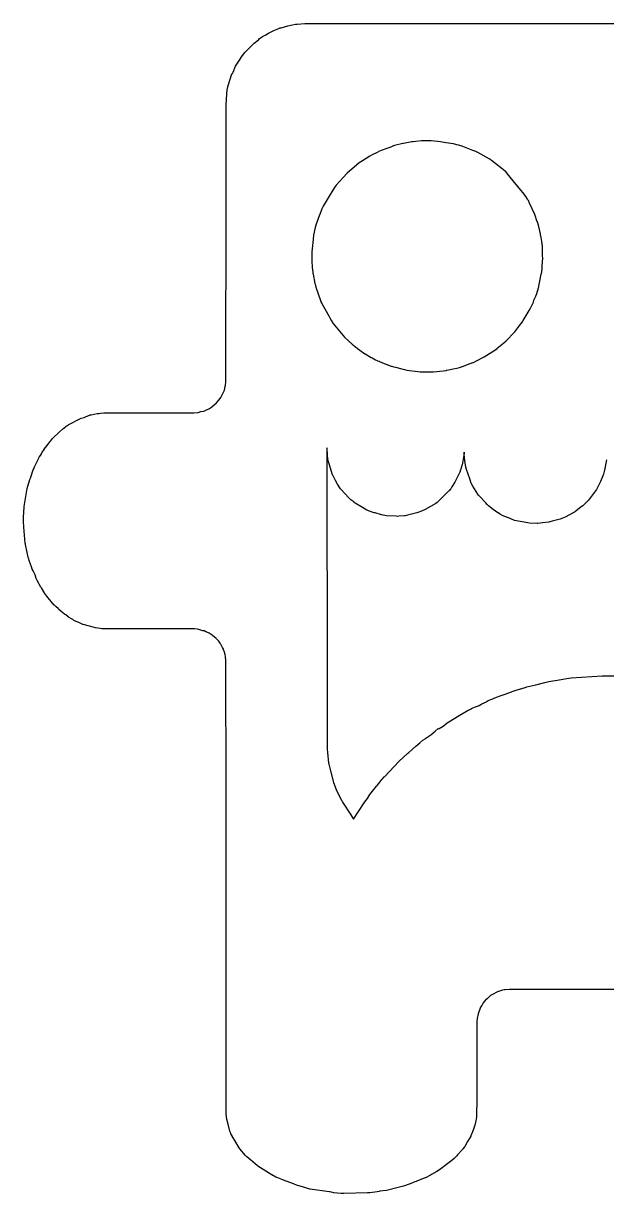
# Model space of a CAD drawing. Extents: x -50.7 to -2.7, y 52 to 99.3.
# Drawn here: x -50.7 to -27.12, y 51.99 to 99.32 of the extents above; entities that cross this region are included whole.
import ezdxf

# ---------------------------------------------------------------- set-up
doc = ezdxf.new("R2010")
doc.units = 0
doc.layers.get('0').update_dxf_attribs({"linetype": 'CONTINUOUS'})

msp = doc.modelspace()

# ---------------------------------------------------------------- linework, layer by layer
at = {"color": 5}
for p, q in [((-40.899345, 98.861245), (-40.794258, 98.917167)), ((-40.794258, 98.917167), (-40.624373, 99.007569)), ((-40.624373, 99.007569), (-40.574943, 99.034378)), ((-40.574943, 99.034378), (-40.571143, 99.035918)), ((-40.571143, 99.035918), (-40.369889, 99.116677)), ((-40.369889, 99.116677), (-40.357499, 99.121697)), ((-40.357499, 99.121697), (-40.357116, 99.121798)), ((-40.357116, 99.121798), (-40.352716, 99.122968)), ((-40.352716, 99.122968), (-40.347416, 99.124378)), ((-40.347416, 99.124378), (-40.322016, 99.132168)), ((-40.322016, 99.132168), (-40.277886, 99.145377)), ((-40.277886, 99.145377), (-40.008795, 99.225923)), ((-40.008795, 99.225923), (-39.818689, 99.262307)), ((-39.818689, 99.262307), (-39.693228, 99.286317)), ((-39.693228, 99.286317), (-39.672588, 99.289907)), ((-39.672588, 99.289907), (-39.632388, 99.293147)), ((-39.632388, 99.293147), (-39.323755, 99.315919)), ((-39.323755, 99.315919), (-39.273435, 99.315966)), ((-39.273435, 99.315966), (-38.940459, 99.316282)), ((-38.940459, 99.316282), (-38.763749, 99.316744)), ((-38.763749, 99.316744), (-38.539543, 99.317066)), ((-38.539543, 99.317066), (-38.339187, 99.317353)), ((-38.339187, 99.317353), (-38.220261, 99.317524)), ((-38.220261, 99.317524), (-34.971298, 99.317524)), ((-34.971298, 99.317524), (-34.461789, 99.317589)), ((-34.461789, 99.317589), (-31.630724, 99.317952)), ((-31.630724, 99.317952), (-30.584389, 99.317969)), ((-30.584389, 99.317969), (-30.262875, 99.317974)), ((-30.262875, 99.317974), (-30.073561, 99.317999)), ((-30.073561, 99.317999), (-29.835409, 99.317999)), ((-29.835409, 99.317999), (-29.516306, 99.317969)), ((-29.516306, 99.317969), (-29.234908, 99.317916)), ((-29.234908, 99.317916), (-28.64569, 99.317913)), ((-28.64569, 99.317913), (-28.402867, 99.317913)), ((-28.402867, 99.317913), (-28.318037, 99.317952)), ((-28.318037, 99.317952), (-27.924486, 99.31797)), ((-27.924486, 99.31797), (-27.521989, 99.317956)), ((-27.521989, 99.317956), (-27.246144, 99.317965)), ((-27.246144, 99.317965), (-26.706992, 99.317965)), ((-41.474872, 98.416171), (-41.450072, 98.442409)), ((-41.450072, 98.442409), (-41.374082, 98.5228)), ((-41.374082, 98.5228), (-41.198783, 98.657646)), ((-41.198783, 98.657646), (-41.184723, 98.669693)), ((-41.184723, 98.669693), (-41.148333, 98.700861)), ((-41.148333, 98.700861), (-41.034916, 98.782651)), ((-41.034916, 98.782651), (-40.899345, 98.861245)), ((-41.962138, 97.834694), (-41.870428, 97.974942)), ((-41.870428, 97.974942), (-41.802978, 98.078094)), ((-41.802978, 98.078094), (-41.736938, 98.160429)), ((-41.736938, 98.160429), (-41.474872, 98.416171)), ((-42.2165, 97.352354), (-42.12358, 97.587812)), ((-42.12358, 97.587812), (-42.122951, 97.589402)), ((-42.122951, 97.589402), (-41.962138, 97.834694)), ((-42.36296, 96.978466), (-42.34849, 97.028274)), ((-42.34849, 97.028274), (-42.26963, 97.272301)), ((-42.26963, 97.272301), (-42.23852, 97.296555)), ((-42.23852, 97.296555), (-42.2165, 97.352354)), ((-42.4683, 96.478362), (-42.45597, 96.627777)), ((-42.45597, 96.627777), (-42.42818, 96.753901)), ((-42.42818, 96.753901), (-42.36296, 96.978466)), ((-42.507129, 96.055028), (-42.491099, 96.221256)), ((-42.491099, 96.221256), (-42.49104, 96.22193)), ((-42.49104, 96.22193), (-42.4683, 96.478362)), ((-42.506963, 96.009757), (-42.507129, 96.055028)), ((-42.505563, 95.619773), (-42.506963, 96.009757)), ((-42.505613, 95.039766), (-42.505563, 95.619773)), ((-42.505946, 91.162368), (-42.505613, 95.039766)), ((-36.237211, 94.180538), (-36.297351, 94.154518)), ((-36.003149, 94.253892), (-36.237211, 94.180538)), ((-35.921639, 94.279437), (-36.003149, 94.253892)), ((-35.817738, 94.332369), (-35.921639, 94.279437)), ((-35.792108, 94.345425), (-35.817738, 94.332369)), ((-35.772588, 94.351475), (-35.792108, 94.345425)), ((-35.737798, 94.366199), (-35.772588, 94.351475)), ((-35.718708, 94.372139), (-35.737798, 94.366199)), ((-35.697788, 94.377289), (-35.718708, 94.372139)), ((-35.364089, 94.461966), (-35.697788, 94.377289)), ((-35.333249, 94.467136), (-35.364089, 94.461966)), ((-34.994727, 94.523948), (-35.333249, 94.467136)), ((-34.940027, 94.533128), (-34.994727, 94.523948)), ((-34.836636, 94.543938), (-34.940027, 94.533128)), ((-34.604713, 94.562391), (-34.836636, 94.543938)), ((-34.598513, 94.562882), (-34.604713, 94.562391)), ((-34.486513, 94.563058), (-34.598513, 94.562882)), ((-34.461313, 94.563198), (-34.486513, 94.563058)), ((-34.208925, 94.564618), (-34.461313, 94.563198)), ((-33.836471, 94.525192), (-34.208925, 94.564618)), ((-33.616742, 94.482359), (-33.836471, 94.525192)), ((-33.308958, 94.446002), (-33.616742, 94.482359)), ((-33.308513, 94.44595), (-33.308958, 94.446002)), ((-33.177343, 94.413896), (-33.308513, 94.44595)), ((-33.091663, 94.387109), (-33.177343, 94.413896)), ((-33.013383, 94.362635), (-33.091663, 94.387109)), ((-32.934763, 94.340461), (-33.013383, 94.362635)), ((-32.522617, 94.178299), (-32.934763, 94.340461)), ((-32.413647, 94.135424), (-32.522617, 94.178299)), ((-36.990148, 93.763973), (-37.118943, 93.676431)), ((-36.690139, 93.950586), (-36.990148, 93.763973)), ((-36.593019, 94.007757), (-36.690139, 93.950586)), ((-36.40006, 94.103536), (-36.593019, 94.007757)), ((-36.297351, 94.154518), (-36.40006, 94.103536)), ((-32.365867, 94.115431), (-32.413647, 94.135424)), ((-32.356467, 94.111481), (-32.365867, 94.115431)), ((-32.319587, 94.094146), (-32.356467, 94.111481)), ((-31.867881, 93.839662), (-32.319587, 94.094146)), ((-31.825321, 93.815684), (-31.867881, 93.839662)), ((-31.825317, 93.815682), (-31.825321, 93.815684)), ((-31.798627, 93.797713), (-31.825317, 93.815682)), ((-31.777987, 93.778979), (-31.798627, 93.797713)), ((-31.222353, 93.348035), (-31.777987, 93.778979)), ((-37.623042, 93.24675), (-37.755365, 93.101206)), ((-37.617642, 93.25256), (-37.623042, 93.24675)), ((-37.605942, 93.265183), (-37.617642, 93.25256)), ((-37.506822, 93.350149), (-37.605942, 93.265183)), ((-37.234018, 93.59038), (-37.506822, 93.350149)), ((-37.118943, 93.676431), (-37.234018, 93.59038)), ((-31.206983, 93.336111), (-31.222353, 93.348035)), ((-31.079415, 93.173201), (-31.206983, 93.336111)), ((-38.056019, 92.770514), (-38.089839, 92.720106)), ((-37.755365, 93.101206), (-38.056019, 92.770514)), ((-31.020545, 93.101192), (-31.079415, 93.173201)), ((-30.583951, 92.567192), (-31.020545, 93.101192)), ((-38.338777, 92.325937), (-38.577675, 91.932364)), ((-38.191458, 92.56864), (-38.338777, 92.325937)), ((-38.089839, 92.720106), (-38.191458, 92.56864)), ((-30.497761, 92.461767), (-30.583951, 92.567192)), ((-30.3877, 92.320741), (-30.497761, 92.461767)), ((-30.31334, 92.203985), (-30.3877, 92.320741)), ((-38.628375, 91.813074), (-38.703335, 91.633578)), ((-38.605735, 91.867294), (-38.628375, 91.813074)), ((-38.591875, 91.899434), (-38.605735, 91.867294)), ((-38.577675, 91.932364), (-38.591875, 91.899434)), ((-30.29863, 92.180883), (-30.31334, 92.203985)), ((-30.28386, 92.162053), (-30.29863, 92.180883)), ((-30.2372, 92.045083), (-30.28386, 92.162053)), ((-30.016728, 91.584971), (-30.2372, 92.045083)), ((-38.744735, 91.534448), (-38.859984, 91.201783)), ((-38.703335, 91.633578), (-38.744735, 91.534448)), ((-29.923208, 91.296522), (-30.016728, 91.584971)), ((-42.506065, 89.766486), (-42.505946, 91.162368)), ((-38.897364, 91.058747), (-38.965124, 90.756451)), ((-38.870254, 91.162503), (-38.897364, 91.058747)), ((-38.859984, 91.201783), (-38.870254, 91.162503)), ((-29.914008, 91.291222), (-29.923208, 91.296522)), ((-29.887128, 91.203812), (-29.914008, 91.291222)), ((-29.877528, 91.162492), (-29.887128, 91.203812)), ((-29.794228, 90.802692), (-29.877528, 91.162492)), ((-38.986884, 90.582911), (-39.026854, 90.198146)), ((-38.965124, 90.756451), (-38.986884, 90.582911)), ((-29.789028, 90.780012), (-29.794228, 90.802692)), ((-29.761258, 90.658619), (-29.789028, 90.780012)), ((-29.740778, 90.496572), (-29.761258, 90.658619)), ((-29.716528, 90.308451), (-29.740778, 90.496572)), ((-39.042575, 90.046761), (-39.04335, 90.007271)), ((-39.04335, 90.007271), (-39.03875, 89.868677)), ((-39.041884, 90.081991), (-39.042575, 90.046761)), ((-39.026854, 90.198146), (-39.041884, 90.081991)), ((-29.715686, 90.297991), (-29.716528, 90.308451)), ((-29.711786, 90.249991), (-29.715686, 90.297991)), ((-29.705386, 89.911929), (-29.711786, 90.249991)), ((-42.509665, 87.284969), (-42.506065, 89.766486)), ((-39.03875, 89.868677), (-39.037879, 89.647125)), ((-39.037879, 89.647125), (-39.026919, 89.510855)), ((-39.026919, 89.510855), (-39.021219, 89.440455)), ((-29.730696, 89.346994), (-29.721496, 89.516412)), ((-29.721496, 89.516412), (-29.703586, 89.817479)), ((-29.703586, 89.817479), (-29.705386, 89.911929)), ((-39.021219, 89.440455), (-38.999999, 89.25639)), ((-38.999999, 89.25639), (-38.994099, 89.2238)), ((-38.994099, 89.2238), (-38.984699, 89.17205)), ((-38.984699, 89.17205), (-38.917069, 88.802305)), ((-29.849511, 88.761651), (-29.765366, 89.171004)), ((-29.765366, 89.171004), (-29.753406, 89.223774)), ((-29.753406, 89.223774), (-29.744706, 89.262244)), ((-29.744706, 89.262244), (-29.732096, 89.338394)), ((-29.732096, 89.338394), (-29.730696, 89.346994)), ((-38.917069, 88.802305), (-38.909569, 88.768945)), ((-38.909569, 88.768945), (-38.873269, 88.645629)), ((-38.873269, 88.645629), (-38.70053, 88.146598)), ((-29.919361, 88.484523), (-29.892901, 88.563063)), ((-29.892901, 88.563063), (-29.884101, 88.593293)), ((-29.884101, 88.593293), (-29.880301, 88.606263)), ((-29.880301, 88.606263), (-29.877401, 88.616163)), ((-29.877401, 88.616163), (-29.849511, 88.761651)), ((-38.70053, 88.146598), (-38.67415, 88.066958)), ((-38.67415, 88.066958), (-38.67025, 88.059158)), ((-38.67025, 88.059158), (-38.63366, 87.985728)), ((-30.116151, 87.96445), (-30.081481, 88.04269)), ((-30.081481, 88.04269), (-30.058471, 88.12281)), ((-30.058471, 88.12281), (-30.018391, 88.20825)), ((-30.018391, 88.20825), (-29.982781, 88.29141)), ((-29.982781, 88.29141), (-29.947361, 88.397303)), ((-29.947361, 88.397303), (-29.919361, 88.484523)), ((-38.63366, 87.985728), (-38.338736, 87.461833)), ((-30.447524, 87.3679), (-30.244811, 87.702282)), ((-30.244811, 87.702282), (-30.196851, 87.800012)), ((-30.196851, 87.800012), (-30.116151, 87.96445)), ((-42.512465, 85.346269), (-42.509665, 87.284969)), ((-38.338736, 87.461833), (-38.307796, 87.406873)), ((-38.307796, 87.406873), (-38.240956, 87.285078)), ((-38.240956, 87.285078), (-38.204446, 87.218538)), ((-38.204446, 87.218538), (-38.203819, 87.217438)), ((-38.203819, 87.217438), (-38.197419, 87.208138)), ((-38.197419, 87.208138), (-38.196319, 87.206538)), ((-38.196319, 87.206538), (-38.188019, 87.196838)), ((-38.188019, 87.196838), (-37.713173, 86.625545)), ((-30.830418, 86.846987), (-30.583954, 87.1658)), ((-30.583954, 87.1658), (-30.570444, 87.18328)), ((-30.570444, 87.18328), (-30.526094, 87.2499)), ((-30.526094, 87.2499), (-30.502624, 87.28515)), ((-30.502624, 87.28515), (-30.489324, 87.30512)), ((-30.489324, 87.30512), (-30.447524, 87.3679)), ((-37.713173, 86.625545), (-37.706773, 86.619845)), ((-37.706773, 86.619845), (-37.685253, 86.600615)), ((-31.153419, 86.510049), (-30.870778, 86.804927)), ((-30.870778, 86.804927), (-30.834018, 86.842387)), ((-30.834018, 86.842387), (-30.830418, 86.846987)), ((-37.685253, 86.600615), (-37.401407, 86.348035)), ((-37.401407, 86.348035), (-37.209571, 86.181211)), ((-37.209571, 86.181211), (-37.189811, 86.167091)), ((-37.189811, 86.167091), (-37.091661, 86.096951)), ((-31.640309, 86.107972), (-31.547349, 86.174182)), ((-31.547349, 86.174182), (-31.542549, 86.177582)), ((-31.542549, 86.177582), (-31.274009, 86.397959)), ((-31.274009, 86.397959), (-31.260729, 86.410299)), ((-31.260729, 86.410299), (-31.199269, 86.467429)), ((-31.199269, 86.467429), (-31.153419, 86.510049)), ((-37.091661, 86.096951), (-36.945161, 85.99318)), ((-36.945161, 85.99318), (-36.891841, 85.95892)), ((-36.891841, 85.95892), (-36.879561, 85.95102)), ((-36.879561, 85.95102), (-36.644755, 85.813165)), ((-36.644755, 85.813165), (-36.640855, 85.810865)), ((-36.640855, 85.810865), (-36.596195, 85.787705)), ((-36.596195, 85.787705), (-36.45795, 85.716015)), ((-36.45795, 85.716015), (-36.40007, 85.685915)), ((-36.40007, 85.685915), (-36.3842, 85.677615)), ((-36.3842, 85.677615), (-36.383506, 85.677255)), ((-36.383506, 85.677255), (-36.330596, 85.655445)), ((-32.413058, 85.654563), (-32.07069, 85.838937)), ((-32.07069, 85.838937), (-31.640309, 86.107972)), ((-42.513209, 84.830776), (-42.512465, 85.346269)), ((-36.330596, 85.655445), (-36.180625, 85.596455)), ((-36.180625, 85.596455), (-35.829624, 85.458396)), ((-35.829624, 85.458396), (-35.809314, 85.450396)), ((-35.809314, 85.450396), (-35.741784, 85.435636)), ((-35.741784, 85.435636), (-35.661044, 85.414736)), ((-35.661044, 85.414736), (-35.397105, 85.346396)), ((-35.397105, 85.346396), (-35.286521, 85.317766)), ((-35.286521, 85.317766), (-35.198041, 85.295326)), ((-35.198041, 85.295326), (-34.750033, 85.238706)), ((-34.750033, 85.238706), (-34.656023, 85.229606)), ((-34.656023, 85.229606), (-34.46137, 85.228306)), ((-34.46137, 85.228306), (-34.280881, 85.227106)), ((-34.280881, 85.227106), (-34.207521, 85.225706)), ((-34.207521, 85.225706), (-34.191861, 85.226558)), ((-34.191861, 85.226558), (-34.122841, 85.230258)), ((-34.122841, 85.230258), (-33.726398, 85.273248)), ((-33.726398, 85.273248), (-33.601976, 85.285648)), ((-33.601976, 85.285648), (-33.590096, 85.288048)), ((-33.590096, 85.288048), (-33.578156, 85.290448)), ((-33.578156, 85.290448), (-33.516376, 85.302818)), ((-33.516376, 85.302818), (-33.320448, 85.346458)), ((-33.320448, 85.346458), (-33.169261, 85.380128)), ((-33.169261, 85.380128), (-33.067594, 85.406948)), ((-33.067594, 85.406948), (-32.951758, 85.445508)), ((-32.951758, 85.445508), (-32.63117, 85.560443)), ((-32.63117, 85.560443), (-32.522668, 85.604203)), ((-32.522668, 85.604203), (-32.506908, 85.610603)), ((-32.506908, 85.610603), (-32.413058, 85.654563)), ((-42.527069, 84.680767), (-42.513209, 84.830776)), ((-42.712489, 84.192497), (-42.648929, 84.329116)), ((-42.648929, 84.329116), (-42.574439, 84.489659)), ((-42.574439, 84.489659), (-42.537089, 84.628147)), ((-42.537089, 84.628147), (-42.527069, 84.680767)), ((-43.177672, 83.747842), (-43.140382, 83.773842)), ((-43.140382, 83.773842), (-43.063782, 83.827242)), ((-43.063782, 83.827242), (-42.901399, 83.964337)), ((-42.901399, 83.964337), (-42.885589, 83.977677)), ((-42.885589, 83.977677), (-42.826849, 84.053547)), ((-42.826849, 84.053547), (-42.747679, 84.148307)), ((-42.747679, 84.148307), (-42.712489, 84.192497)), ((-48.858868, 83.091689), (-48.38702, 83.342028)), ((-48.38702, 83.342028), (-48.3659, 83.357288)), ((-48.3659, 83.357288), (-48.245717, 83.385328)), ((-48.245717, 83.385328), (-48.189237, 83.407518)), ((-48.189237, 83.407518), (-48.03264, 83.469038)), ((-48.03264, 83.469038), (-48.02634, 83.471538)), ((-48.02634, 83.471538), (-48.00873, 83.478438)), ((-48.00873, 83.478438), (-47.99425, 83.484138)), ((-47.99425, 83.484138), (-47.96038, 83.492238)), ((-47.96038, 83.492238), (-47.711163, 83.540138)), ((-47.711163, 83.540138), (-47.650113, 83.548438)), ((-47.650113, 83.548438), (-47.585323, 83.553038)), ((-47.585323, 83.553038), (-47.450885, 83.562538)), ((-47.450885, 83.562538), (-47.412655, 83.562596)), ((-47.412655, 83.562596), (-47.333735, 83.562714)), ((-47.333735, 83.562714), (-46.093973, 83.564614)), ((-46.093973, 83.564614), (-46.070353, 83.56465)), ((-46.070353, 83.56465), (-44.155277, 83.56645)), ((-44.155277, 83.56645), (-44.104337, 83.566496)), ((-44.104337, 83.566496), (-43.812308, 83.566507)), ((-43.812308, 83.566507), (-43.630429, 83.586477)), ((-43.630429, 83.586477), (-43.519247, 83.620617)), ((-43.519247, 83.620617), (-43.416854, 83.639427)), ((-43.416854, 83.639427), (-43.413854, 83.639982)), ((-43.413854, 83.639982), (-43.405454, 83.641482)), ((-43.405454, 83.641482), (-43.381554, 83.651382)), ((-43.381554, 83.651382), (-43.177672, 83.747842)), ((-49.241069, 82.799969), (-49.115735, 82.912933)), ((-49.115735, 82.912933), (-48.979778, 83.015489)), ((-48.979778, 83.015489), (-48.950898, 83.037269)), ((-48.950898, 83.037269), (-48.946198, 83.038969)), ((-48.946198, 83.038969), (-48.905398, 83.067489)), ((-48.905398, 83.067489), (-48.880618, 83.080379)), ((-48.880618, 83.080379), (-48.858868, 83.091689)), ((-49.739502, 82.250513), (-49.628779, 82.399765)), ((-49.628779, 82.399765), (-49.604449, 82.428605)), ((-49.604449, 82.428605), (-49.520899, 82.527635)), ((-49.520899, 82.527635), (-49.241069, 82.799969)), ((-50.009705, 81.848982), (-49.971335, 81.911832)), ((-49.971335, 81.911832), (-49.949915, 81.946912)), ((-49.949915, 81.946912), (-49.862665, 82.089838)), ((-49.862665, 82.089838), (-49.854065, 82.101088)), ((-49.854065, 82.101088), (-49.739502, 82.250513)), ((-38.422915, 82.101169), (-38.427715, 82.158709)), ((-38.427715, 82.158709), (-38.427715, 82.154609)), ((-38.427715, 82.154609), (-38.427655, 81.84999)), ((-38.385295, 81.678724), (-38.422915, 82.101169)), ((-32.883148, 81.942054), (-32.897878, 81.850044)), ((-32.882662, 81.945054), (-32.883148, 81.942054)), ((-32.881769, 81.950654), (-32.882662, 81.945054)), ((-32.877069, 81.979834), (-32.881769, 81.950654)), ((-32.874769, 81.868456), (-32.877069, 81.979834)), ((-50.251545, 81.385683), (-50.210825, 81.468753)), ((-50.210825, 81.468753), (-50.196935, 81.497103)), ((-50.196935, 81.497103), (-50.094585, 81.707722)), ((-50.094585, 81.707722), (-50.089285, 81.716722)), ((-50.089285, 81.716722), (-50.056335, 81.772592)), ((-50.056335, 81.772592), (-50.009705, 81.848982)), ((-38.427578, 81.45877), (-38.427656, 81.40558)), ((-38.427656, 81.40558), (-38.427538, 81.251221)), ((-38.427655, 81.84999), (-38.42758, 81.46906)), ((-38.42758, 81.46906), (-38.427578, 81.45877)), ((-38.362585, 81.586834), (-38.385295, 81.678724)), ((-38.339165, 81.510864), (-38.362585, 81.586834)), ((-38.326285, 81.469084), (-38.339165, 81.510864)), ((-38.212882, 81.101221), (-38.326285, 81.469084)), ((-32.969168, 81.433023), (-33.012238, 81.292935)), ((-32.959968, 81.462533), (-32.969168, 81.433023)), ((-32.958868, 81.469133), (-32.959968, 81.462533)), ((-32.897878, 81.850044), (-32.958868, 81.469133)), ((-32.87458, 81.859356), (-32.874769, 81.868456)), ((-32.86858, 81.795646), (-32.87458, 81.859356)), ((-32.85371, 81.62086), (-32.86858, 81.795646)), ((-32.853535, 81.61876), (-32.85371, 81.62086)), ((-32.853102, 81.61366), (-32.853535, 81.61876)), ((-32.828832, 81.469058), (-32.853102, 81.61366)), ((-32.812532, 81.371908), (-32.828832, 81.469058)), ((-27.165842, 81.45801), (-27.208552, 81.255875)), ((-27.163542, 81.46898), (-27.165842, 81.45801)), ((-27.120612, 81.672135), (-27.163542, 81.46898)), ((-50.417658, 80.922316), (-50.299885, 81.268063)), ((-50.299885, 81.268063), (-50.283205, 81.308653)), ((-50.283205, 81.308653), (-50.251545, 81.385683)), ((-38.427538, 81.251221), (-38.426238, 79.530355)), ((-38.197872, 81.060011), (-38.212882, 81.101221)), ((-38.194172, 81.052611), (-38.197872, 81.060011)), ((-38.171282, 81.006551), (-38.194172, 81.052611)), ((-38.164382, 80.993271), (-38.171282, 81.006551)), ((-38.080902, 80.834125), (-38.164382, 80.993271)), ((-33.057578, 81.164581), (-33.252011, 80.759351)), ((-33.021538, 81.264905), (-33.057578, 81.164581)), ((-33.012238, 81.292935), (-33.021538, 81.264905)), ((-32.780592, 81.280058), (-32.812532, 81.371908)), ((-32.651174, 80.90162), (-32.780592, 81.280058)), ((-27.266572, 81.026526), (-27.372502, 80.790955)), ((-27.249242, 81.091556), (-27.266572, 81.026526)), ((-27.208552, 81.255875), (-27.249242, 81.091556)), ((-50.569508, 80.347669), (-50.546348, 80.504645)), ((-50.546348, 80.504645), (-50.517168, 80.603745)), ((-50.517168, 80.603745), (-50.504368, 80.647205)), ((-50.504368, 80.647205), (-50.436128, 80.868096)), ((-50.436128, 80.868096), (-50.417658, 80.922316)), ((-38.004132, 80.686018), (-38.080902, 80.834125)), ((-37.901661, 80.53475), (-38.004132, 80.686018)), ((-37.875521, 80.49973), (-37.901661, 80.53475)), ((-37.872821, 80.49613), (-37.875521, 80.49973)), ((-37.839191, 80.45507), (-37.872821, 80.49613)), ((-37.73699, 80.330289), (-37.839191, 80.45507)), ((-33.429955, 80.488452), (-33.464085, 80.446742)), ((-33.423055, 80.499812), (-33.429955, 80.488452)), ((-33.379425, 80.571542), (-33.423055, 80.499812)), ((-33.252011, 80.759351), (-33.379425, 80.571542)), ((-32.590304, 80.726528), (-32.651174, 80.90162)), ((-32.578864, 80.699898), (-32.590304, 80.726528)), ((-32.578165, 80.698298), (-32.578864, 80.699898)), ((-32.523055, 80.608798), (-32.578165, 80.698298)), ((-32.320105, 80.279211), (-32.523055, 80.608798)), ((-27.522572, 80.474067), (-27.851527, 80.034357)), ((-27.510472, 80.499627), (-27.522572, 80.474067)), ((-27.372502, 80.790955), (-27.510472, 80.499627)), ((-50.666348, 79.774864), (-50.582408, 80.271359)), ((-50.582408, 80.271359), (-50.569508, 80.347669)), ((-37.509858, 80.098732), (-37.73699, 80.330289)), ((-37.465408, 80.056272), (-37.509858, 80.098732)), ((-37.343659, 79.964022), (-37.465408, 80.056272)), ((-33.513075, 80.398162), (-33.975081, 79.945005)), ((-33.488285, 80.417092), (-33.513075, 80.398162)), ((-33.465985, 80.444342), (-33.488285, 80.417092)), ((-33.464085, 80.446742), (-33.465985, 80.444342)), ((-32.296015, 80.244391), (-32.320105, 80.279211)), ((-32.282885, 80.225421), (-32.296015, 80.244391)), ((-32.274285, 80.212921), (-32.282885, 80.225421)), ((-32.005512, 79.925327), (-32.274285, 80.212921)), ((-27.851527, 80.034357), (-28.01167, 79.874214)), ((-50.693448, 79.371266), (-50.682788, 79.530046)), ((-50.682788, 79.530046), (-50.666348, 79.774864)), ((-38.426238, 79.530355), (-38.426225, 79.514695)), ((-38.426225, 79.514695), (-38.425937, 79.139689)), ((-37.321529, 79.942092), (-37.343659, 79.964022)), ((-37.305219, 79.930212), (-37.321529, 79.942092)), ((-37.282599, 79.913732), (-37.305219, 79.930212)), ((-37.057859, 79.782833), (-37.282599, 79.913732)), ((-36.810812, 79.638941), (-37.057859, 79.782833)), ((-36.768692, 79.616091), (-36.810812, 79.638941)), ((-36.768148, 79.615877), (-36.768692, 79.616091)), ((-36.672848, 79.578367), (-36.768148, 79.615877)), ((-36.599718, 79.549587), (-36.672848, 79.578367)), ((-36.520578, 79.530417), (-36.599718, 79.549587)), ((-36.475798, 79.519567), (-36.520578, 79.530417)), ((-36.219994, 79.443237), (-36.475798, 79.519567)), ((-34.794228, 79.530434), (-35.166883, 79.427876)), ((-34.665208, 79.565944), (-34.794228, 79.530434)), ((-34.483525, 79.642284), (-34.665208, 79.565944)), ((-34.461755, 79.654134), (-34.483525, 79.642284)), ((-34.238619, 79.775619), (-34.461755, 79.654134)), ((-34.022991, 79.906725), (-34.238619, 79.775619)), ((-33.975081, 79.945005), (-34.022991, 79.906725)), ((-31.946372, 79.856987), (-32.005512, 79.925327)), ((-31.904312, 79.817377), (-31.946372, 79.856987)), ((-31.900112, 79.813377), (-31.904312, 79.817377)), ((-31.711481, 79.65946), (-31.900112, 79.813377)), ((-31.707881, 79.65706), (-31.711481, 79.65946)), ((-31.517846, 79.53037), (-31.707881, 79.65706)), ((-31.506936, 79.52307), (-31.517846, 79.53037)), ((-31.453836, 79.48949), (-31.506936, 79.52307)), ((-28.473309, 79.529902), (-28.80053, 79.356147)), ((-28.472447, 79.530316), (-28.473309, 79.529902)), ((-28.419337, 79.555796), (-28.472447, 79.530316)), ((-28.414537, 79.558096), (-28.419337, 79.555796)), ((-28.409537, 79.561796), (-28.414537, 79.558096)), ((-28.362677, 79.596816), (-28.409537, 79.561796)), ((-28.14459, 79.766184), (-28.362677, 79.596816)), ((-28.08388, 79.808614), (-28.14459, 79.766184)), ((-28.01167, 79.874214), (-28.08388, 79.808614)), ((-50.698948, 79.221364), (-50.693448, 79.371266)), ((-50.695748, 79.181614), (-50.698948, 79.221364)), ((-50.676438, 78.943081), (-50.695748, 79.181614)), ((-38.425937, 79.139689), (-38.4259, 79.091639)), ((-38.4259, 79.091639), (-38.425635, 78.746769)), ((-36.212594, 79.441037), (-36.219994, 79.443237)), ((-36.153384, 79.430327), (-36.212594, 79.441037)), ((-36.014444, 79.405197), (-36.153384, 79.430327)), ((-36.012744, 79.405116), (-36.014444, 79.405197)), ((-35.629695, 79.387216), (-36.012744, 79.405116)), ((-35.570835, 79.382416), (-35.629695, 79.387216)), ((-35.526835, 79.385516), (-35.570835, 79.382416)), ((-35.290033, 79.405596), (-35.526835, 79.385516)), ((-35.258163, 79.408796), (-35.290033, 79.405596)), ((-35.166883, 79.427876), (-35.258163, 79.408796)), ((-31.452236, 79.488491), (-31.453836, 79.48949)), ((-31.324222, 79.419411), (-31.452236, 79.488491)), ((-31.281052, 79.396111), (-31.324222, 79.419411)), ((-31.276352, 79.394211), (-31.281052, 79.396111)), ((-31.08788, 79.318841), (-31.276352, 79.394211)), ((-30.871825, 79.226921), (-31.08788, 79.318841)), ((-30.841915, 79.219321), (-30.871825, 79.226921)), ((-30.31059, 79.113867), (-30.841915, 79.219321)), ((-30.189154, 79.098177), (-30.31059, 79.113867)), ((-29.926129, 79.106777), (-30.189154, 79.098177)), ((-29.917129, 79.092197), (-29.926129, 79.106777)), ((-29.805955, 79.101497), (-29.917129, 79.092197)), ((-29.708345, 79.113917), (-29.805955, 79.101497)), ((-29.453261, 79.146357), (-29.708345, 79.113917)), ((-29.321155, 79.187817), (-29.453261, 79.146357)), ((-29.05566, 79.250467), (-29.321155, 79.187817)), ((-28.99696, 79.264317), (-29.05566, 79.250467)), ((-28.80053, 79.356147), (-28.99696, 79.264317)), ((-50.622958, 78.297026), (-50.676438, 78.943081)), ((-38.425635, 78.746769), (-38.423235, 75.652953)), ((-50.619658, 78.257126), (-50.622958, 78.297026)), ((-50.619559, 78.255926), (-50.619658, 78.257126)), ((-50.616859, 78.244186), (-50.619559, 78.255926)), ((-50.545779, 77.921393), (-50.616859, 78.244186)), ((-50.505099, 77.732838), (-50.545779, 77.921393)), ((-50.500699, 77.718378), (-50.505099, 77.732838)), ((-50.484679, 77.665158), (-50.500699, 77.718378)), ((-50.462459, 77.591328), (-50.484679, 77.665158)), ((-50.453959, 77.563188), (-50.462459, 77.591328)), ((-50.370489, 77.345709), (-50.453959, 77.563188)), ((-50.343209, 77.246309), (-50.370489, 77.345709)), ((-50.304919, 77.174889), (-50.343209, 77.246309)), ((-50.223449, 77.022927), (-50.304919, 77.174889)), ((-50.179209, 76.862495), (-50.223449, 77.022927)), ((-50.144599, 76.789185), (-50.179209, 76.862495)), ((-49.9891, 76.524885), (-50.144599, 76.789185)), ((-49.97127, 76.496715), (-49.9891, 76.524885)), ((-49.827199, 76.269058), (-49.97127, 76.496715)), ((-49.751359, 76.149221), (-49.827199, 76.269058)), ((-49.696849, 76.084841), (-49.751359, 76.149221)), ((-49.452702, 75.79516), (-49.696849, 76.084841)), ((-49.446902, 75.78966), (-49.452702, 75.79516)), ((-49.372812, 75.71913), (-49.446902, 75.78966)), ((-49.299782, 75.65265), (-49.372812, 75.71913)), ((-49.279062, 75.63379), (-49.299782, 75.65265)), ((-49.177262, 75.54113), (-49.279062, 75.63379)), ((-49.037869, 75.42939), (-49.177262, 75.54113)), ((-48.988279, 75.39338), (-49.037869, 75.42939)), ((-48.876165, 75.31196), (-48.988279, 75.39338)), ((-48.727145, 75.22194), (-48.876165, 75.31196)), ((-38.423235, 75.652953), (-38.421735, 73.714254)), ((-48.706105, 75.20812), (-48.727145, 75.22194)), ((-48.703205, 75.20622), (-48.706105, 75.20812)), ((-48.655425, 75.17485), (-48.703205, 75.20622)), ((-48.502848, 75.10643), (-48.655425, 75.17485)), ((-48.453218, 75.08418), (-48.502848, 75.10643)), ((-48.382488, 75.04951), (-48.453218, 75.08418)), ((-48.301458, 75.00979), (-48.382488, 75.04951)), ((-48.288828, 75.00579), (-48.301458, 75.00979)), ((-48.032617, 74.9368), (-48.288828, 75.00579)), ((-47.789051, 74.87122), (-48.032617, 74.9368)), ((-47.600096, 74.85083), (-47.789051, 74.87122)), ((-47.525026, 74.83838), (-47.600096, 74.85083)), ((-47.457086, 74.83538), (-47.525026, 74.83838)), ((-47.455186, 74.835295), (-47.457086, 74.83538)), ((-47.426766, 74.835332), (-47.455186, 74.835295)), ((-46.935254, 74.83597), (-47.426766, 74.835332)), ((-46.731537, 74.83417), (-46.935254, 74.83597)), ((-46.707887, 74.833967), (-46.731537, 74.83417)), ((-46.09393, 74.833115), (-46.707887, 74.833967)), ((-45.933089, 74.832891), (-46.09393, 74.833115)), ((-44.39954, 74.830391), (-45.933089, 74.832891)), ((-44.15523, 74.829739), (-44.39954, 74.830391)), ((-43.785684, 74.828754), (-44.15523, 74.829739)), ((-43.676886, 74.817314), (-43.785684, 74.828754)), ((-43.609086, 74.810214), (-43.676886, 74.817314)), ((-43.603786, 74.80966), (-43.609086, 74.810214)), ((-43.438636, 74.75699), (-43.603786, 74.80966)), ((-43.397356, 74.74999), (-43.438636, 74.75699)), ((-43.319106, 74.71883), (-43.397356, 74.74999)), ((-43.291016, 74.70765), (-43.319106, 74.71883)), ((-43.277246, 74.70065), (-43.291016, 74.70765)), ((-43.181866, 74.65214), (-43.277246, 74.70065)), ((-43.103806, 74.60687), (-43.181866, 74.65214)), ((-42.915922, 74.456064), (-43.103806, 74.60687)), ((-42.908922, 74.450264), (-42.915922, 74.456064)), ((-42.890302, 74.426464), (-42.908922, 74.450264)), ((-42.885402, 74.424764), (-42.890302, 74.426464)), ((-42.800912, 74.329094), (-42.885402, 74.424764)), ((-42.748992, 74.255584), (-42.800912, 74.329094)), ((-42.715362, 74.202744), (-42.748992, 74.255584)), ((-42.706562, 74.188874), (-42.715362, 74.202744)), ((-42.659022, 74.112074), (-42.706562, 74.188874)), ((-42.645442, 74.083254), (-42.659022, 74.112074)), ((-42.613642, 74.015754), (-42.645442, 74.083254)), ((-42.602952, 73.988404), (-42.613642, 74.015754)), ((-42.585002, 73.931394), (-42.602952, 73.988404)), ((-42.544062, 73.801316), (-42.585002, 73.931394)), ((-42.532272, 73.713856), (-42.544062, 73.801316)), ((-42.522672, 73.642356), (-42.532272, 73.713856)), ((-42.515272, 73.602316), (-42.522672, 73.642356)), ((-42.513772, 73.594016), (-42.515272, 73.602316)), ((-42.509872, 73.557516), (-42.513772, 73.594016)), ((-42.50894, 71.775194), (-42.509872, 73.557516)), ((-38.421735, 73.714254), (-38.420235, 71.775554)), ((-28.557158, 72.846222), (-27.301186, 72.935682)), ((-27.301186, 72.935682), (-27.298386, 72.935879)), ((-27.298386, 72.935879), (-26.706905, 72.926779)), ((-30.602782, 72.40156), (-30.584362, 72.40746)), ((-30.584362, 72.40746), (-30.37215, 72.4754)), ((-30.37215, 72.4754), (-30.33967, 72.4858)), ((-30.33967, 72.4858), (-29.984665, 72.56924)), ((-29.984665, 72.56924), (-29.615016, 72.65876)), ((-29.615016, 72.65876), (-29.451352, 72.6984)), ((-29.451352, 72.6984), (-29.289213, 72.72826)), ((-29.289213, 72.72826), (-29.193683, 72.7447)), ((-29.193683, 72.7447), (-28.645668, 72.839)), ((-28.645668, 72.839), (-28.643768, 72.839322)), ((-28.643768, 72.839322), (-28.557158, 72.846222)), ((-31.907353, 71.929379), (-31.755073, 71.993369)), ((-31.755073, 71.993369), (-31.569363, 72.066629)), ((-31.569363, 72.066629), (-31.428719, 72.122109)), ((-31.428719, 72.122109), (-31.22355, 72.190509)), ((-31.22355, 72.190509), (-30.899978, 72.30642)), ((-30.899978, 72.30642), (-30.816668, 72.33626)), ((-30.816668, 72.33626), (-30.602782, 72.40156)), ((-42.507983, 69.944045), (-42.50894, 71.775194)), ((-38.420235, 71.775554), (-38.418835, 69.972422)), ((-33.145417, 71.293141), (-32.71226, 71.541726)), ((-32.71226, 71.541726), (-32.70197, 71.547626)), ((-32.70197, 71.547626), (-32.62731, 71.587116)), ((-32.62731, 71.587116), (-32.58243, 71.611096)), ((-32.58243, 71.611096), (-32.52306, 71.635966)), ((-32.52306, 71.635966), (-32.277874, 71.738669)), ((-32.277874, 71.738669), (-32.204814, 71.775349)), ((-32.204814, 71.775349), (-32.163084, 71.796299)), ((-32.163084, 71.796299), (-31.977583, 71.880289)), ((-31.977583, 71.880289), (-31.945983, 71.902369)), ((-31.945983, 71.902369), (-31.907353, 71.929379)), ((-33.729885, 70.898323), (-33.570325, 71.026755)), ((-33.570325, 71.026755), (-33.432434, 71.119705)), ((-33.432434, 71.119705), (-33.145417, 71.293141)), ((-34.422803, 70.417223), (-34.228027, 70.547375)), ((-34.228027, 70.547375), (-34.047111, 70.696472)), ((-34.047111, 70.696472), (-33.936598, 70.796713)), ((-33.936598, 70.796713), (-33.932598, 70.790813)), ((-33.932598, 70.790813), (-33.927098, 70.782813)), ((-33.927098, 70.782813), (-33.887518, 70.805993)), ((-33.887518, 70.805993), (-33.729885, 70.898323)), ((-35.122482, 69.836714), (-34.835017, 70.084626)), ((-34.835017, 70.084626), (-34.674692, 70.229379)), ((-34.674692, 70.229379), (-34.546403, 70.334993)), ((-34.546403, 70.334993), (-34.461803, 70.391273)), ((-34.461803, 70.391273), (-34.422803, 70.417223)), ((-42.507478, 68.978797), (-42.507983, 69.944045)), ((-38.418835, 69.972422), (-38.404105, 69.836855)), ((-38.404105, 69.836855), (-38.357385, 69.406727)), ((-35.522108, 69.465655), (-35.157872, 69.806194)), ((-35.157872, 69.806194), (-35.122482, 69.836714)), ((-38.357385, 69.406727), (-38.35719, 69.397727)), ((-38.35719, 69.397727), (-38.357062, 69.391827)), ((-38.357062, 69.391827), (-38.353062, 69.362897)), ((-38.353062, 69.362897), (-38.339212, 69.310917)), ((-38.339212, 69.310917), (-38.282302, 69.097339)), ((-38.282302, 69.097339), (-38.16399, 68.623101)), ((-36.088087, 68.867368), (-35.522108, 69.465655)), ((-42.507416, 67.897795), (-42.507478, 68.978797)), ((-38.16399, 68.623101), (-38.053532, 68.334166)), ((-36.40051, 68.496476), (-36.291157, 68.632971)), ((-36.291157, 68.632971), (-36.210217, 68.733998)), ((-36.210217, 68.733998), (-36.184967, 68.764088)), ((-36.184967, 68.764088), (-36.112467, 68.841598)), ((-36.112467, 68.841598), (-36.088087, 68.867368)), ((-38.053532, 68.334166), (-37.952517, 68.105207)), ((-36.686507, 68.131313), (-36.41853, 68.473976)), ((-36.41853, 68.473976), (-36.40051, 68.496476)), ((-42.507191, 64.020396), (-42.507416, 67.897795)), ((-37.952517, 68.105207), (-37.836903, 67.898084)), ((-37.836903, 67.898084), (-37.795123, 67.823234)), ((-37.795123, 67.823234), (-37.467292, 67.315058)), ((-37.183634, 67.402782), (-36.890503, 67.833067)), ((-36.890503, 67.833067), (-36.846073, 67.898017)), ((-36.846073, 67.898017), (-36.792363, 67.976547)), ((-36.792363, 67.976547), (-36.686507, 68.131313)), ((-37.467292, 67.315058), (-37.385562, 67.178577)), ((-37.350776, 67.135376), (-37.183634, 67.402782)), ((-37.385562, 67.178577), (-37.369862, 67.159107)), ((-37.369862, 67.159107), (-37.365062, 67.153107)), ((-37.365062, 67.153107), (-37.359962, 67.146807)), ((-37.359962, 67.146807), (-37.358962, 67.145507)), ((-37.358962, 67.145507), (-37.358776, 67.145276)), ((-37.358776, 67.145276), (-37.350776, 67.135376)), ((-42.507106, 62.549896), (-42.507191, 64.020396)), ((-42.507106, 60.142997), (-42.507106, 62.549896)), ((-42.507106, 56.265599), (-42.507106, 60.142997)), ((-31.558276, 60.142751), (-31.70894, 60.062831)), ((-31.531946, 60.156721), (-31.558276, 60.142751)), ((-31.330222, 60.217021), (-31.531946, 60.156721)), ((-31.262152, 60.229721), (-31.330222, 60.217021)), ((-31.239682, 60.233921), (-31.262152, 60.229721)), ((-31.043511, 60.252681), (-31.239682, 60.233921)), ((-30.834679, 60.253522), (-31.043511, 60.252681)), ((-30.584455, 60.253484), (-30.834679, 60.253522)), ((-29.265794, 60.253286), (-30.584455, 60.253484)), ((-28.645756, 60.253291), (-29.265794, 60.253286)), ((-26.707056, 60.253305), (-28.645756, 60.253291)), ((-32.12313, 59.681551), (-32.16969, 59.602821)), ((-32.11032, 59.705571), (-32.12313, 59.681551)), ((-32.10532, 59.711671), (-32.11032, 59.705571)), ((-32.02791, 59.806091), (-32.10532, 59.711671)), ((-32.01769, 59.812991), (-32.02791, 59.806091)), ((-31.93613, 59.889271), (-32.01769, 59.812991)), ((-31.84189, 59.979201), (-31.93613, 59.889271)), ((-31.83239, 59.986301), (-31.84189, 59.979201)), ((-31.81525, 59.999101), (-31.83239, 59.986301)), ((-31.79194, 60.016491), (-31.81525, 59.999101)), ((-31.7616, 60.034901), (-31.79194, 60.016491)), ((-31.70894, 60.062831), (-31.7616, 60.034901)), ((-32.30771, 59.263375), (-32.35223, 59.072009)), ((-32.23405, 59.494041), (-32.30771, 59.263375)), ((-32.23372, 59.495041), (-32.23405, 59.494041)), ((-32.21353, 59.528701), (-32.23372, 59.495041)), ((-32.16969, 59.602821), (-32.21353, 59.528701)), ((-32.368462, 58.848194), (-32.368908, 58.204112)), ((-32.36838, 58.967617), (-32.368462, 58.848194)), ((-32.35223, 59.072009), (-32.36838, 58.967617)), ((-32.368908, 58.204112), (-32.370208, 56.329296)), ((-32.370208, 56.329296), (-32.370284, 56.265416)), ((-42.507106, 55.393696), (-42.507106, 56.265599)), ((-32.370488, 56.093895), (-32.371074, 55.600347)), ((-32.370284, 56.265416), (-32.370488, 56.093895)), ((-42.507106, 55.327486), (-42.507106, 55.393696)), ((-32.380974, 55.369783), (-32.385174, 55.0806)), ((-32.371074, 55.600347), (-32.380974, 55.369783)), ((-42.501506, 55.223786), (-42.507106, 55.327486)), ((-42.478486, 54.990936), (-42.501506, 55.223786)), ((-42.425266, 54.800749), (-42.478486, 54.990936)), ((-32.410404, 54.93624), (-32.447954, 54.754484)), ((-32.396784, 55.01417), (-32.410404, 54.93624)), ((-32.385174, 55.0806), (-32.396784, 55.01417)), ((-42.347616, 54.523243), (-42.425266, 54.800749)), ((-42.341716, 54.494353), (-42.347616, 54.523243)), ((-42.330166, 54.460753), (-42.341716, 54.494353)), ((-42.324766, 54.444943), (-42.330166, 54.460753)), ((-42.314116, 54.419283), (-42.324766, 54.444943)), ((-32.537074, 54.490116), (-32.604604, 54.326769)), ((-32.523064, 54.531266), (-32.537074, 54.490116)), ((-32.501894, 54.593446), (-32.523064, 54.531266)), ((-32.499494, 54.600546), (-32.501894, 54.593446)), ((-32.447954, 54.754484), (-32.499494, 54.600546)), ((-42.312416, 54.416283), (-42.314116, 54.419283)), ((-42.262066, 54.326893), (-42.312416, 54.416283)), ((-42.257366, 54.318493), (-42.262066, 54.326893)), ((-42.216566, 54.251863), (-42.257366, 54.318493)), ((-42.152006, 54.14643), (-42.216566, 54.251863)), ((-41.980592, 53.847879), (-42.152006, 54.14643)), ((-32.738469, 54.098357), (-32.856714, 53.899816)), ((-32.606504, 54.322069), (-32.738469, 54.098357)), ((-32.604604, 54.326769), (-32.606504, 54.322069)), ((-41.977592, 53.842579), (-41.980592, 53.847879)), ((-41.944182, 53.799789), (-41.977592, 53.842579)), ((-41.716936, 53.540333), (-41.944182, 53.799789)), ((-41.663656, 53.484013), (-41.716936, 53.540333)), ((-41.506722, 53.351196), (-41.663656, 53.484013)), ((-33.180107, 53.524096), (-33.283826, 53.416337)), ((-33.151157, 53.557096), (-33.180107, 53.524096)), ((-32.951674, 53.782426), (-33.151157, 53.557096)), ((-32.930424, 53.808696), (-32.951674, 53.782426)), ((-32.856714, 53.899816), (-32.930424, 53.808696)), ((-41.245538, 53.12481), (-41.506722, 53.351196)), ((-41.219958, 53.1085), (-41.245538, 53.12481)), ((-40.892588, 52.89981), (-41.219958, 53.1085)), ((-33.481026, 53.246867), (-33.879747, 52.949057)), ((-33.382256, 53.326887), (-33.481026, 53.246867)), ((-33.283826, 53.416337), (-33.382256, 53.326887)), ((-40.687569, 52.767031), (-40.892588, 52.89981)), ((-40.672199, 52.757031), (-40.687569, 52.767031)), ((-40.659009, 52.752131), (-40.672199, 52.757031)), ((-40.489376, 52.663881), (-40.659009, 52.752131)), ((-40.416776, 52.626111), (-40.489376, 52.663881)), ((-40.277878, 52.577491), (-40.416776, 52.626111)), ((-40.177279, 52.542281), (-40.277878, 52.577491)), ((-39.781401, 52.388049), (-40.177279, 52.542281)), ((-34.461735, 52.628399), (-34.771346, 52.503323)), ((-34.445575, 52.634899), (-34.461735, 52.628399)), ((-34.240717, 52.740152), (-34.445575, 52.634899)), ((-34.193217, 52.764562), (-34.240717, 52.740152)), ((-33.981162, 52.890367), (-34.193217, 52.764562)), ((-33.879747, 52.949057), (-33.981162, 52.890367)), ((-39.661407, 52.341299), (-39.781401, 52.388049)), ((-39.409053, 52.261069), (-39.661407, 52.341299)), ((-39.122136, 52.175909), (-39.409053, 52.261069)), ((-39.105226, 52.172209), (-39.122136, 52.175909)), ((-38.33918, 52.063441), (-39.105226, 52.172209)), ((-38.30382, 52.058441), (-38.33918, 52.063441)), ((-38.24384, 52.045331), (-38.30382, 52.058441)), ((-36.400435, 52.065857), (-36.69165, 52.026847)), ((-36.302775, 52.078937), (-36.400435, 52.065857)), ((-36.302488, 52.089167), (-36.302775, 52.078937)), ((-36.015294, 52.122127), (-36.302488, 52.089167)), ((-35.552875, 52.244193), (-36.015294, 52.122127)), ((-35.39127, 52.281433), (-35.552875, 52.244193)), ((-35.290045, 52.313573), (-35.39127, 52.281433)), ((-35.0994, 52.374103), (-35.290045, 52.313573)), ((-35.06393, 52.388073), (-35.0994, 52.374103)), ((-34.867566, 52.465423), (-35.06393, 52.388073)), ((-34.825626, 52.481943), (-34.867566, 52.465423)), ((-34.771346, 52.503323), (-34.825626, 52.481943)), ((-38.15203, 52.025261), (-38.24384, 52.045331)), ((-37.850464, 52.002321), (-38.15203, 52.025261)), ((-37.838494, 52.001411), (-37.850464, 52.002321)), ((-37.831394, 52.00087), (-37.838494, 52.001411)), ((-37.750374, 51.99377), (-37.831394, 52.00087)), ((-37.741974, 51.994037), (-37.750374, 51.99377)), ((-36.78101, 52.024947), (-37.741974, 51.994037)), ((-36.69165, 52.026847), (-36.78101, 52.024947))]:
    msp.add_line(p, q, dxfattribs=at)

doc.saveas('drawing.dxf')
